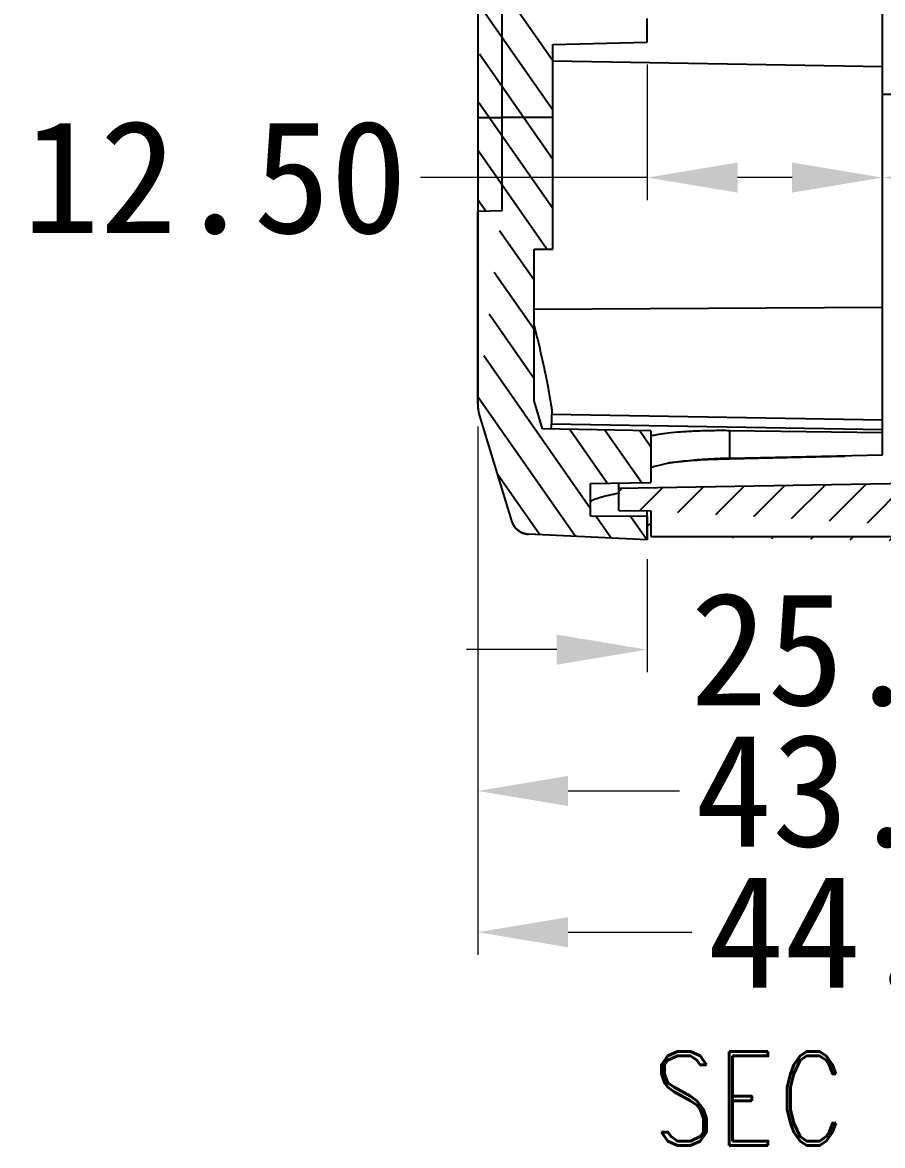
# Model space of a CAD drawing. Header units: millimetres. Extents: x 186 to 1161, y 123 to 802.
# Drawn here: x 385.7 to 431.4, y 507.1 to 566.7 of the extents above; entities that cross this region are included whole.
import ezdxf
from ezdxf.enums import TextEntityAlignment as Align

# ---------------------------------------------------------------- set-up
doc = ezdxf.new("R2010")
doc.units = ezdxf.units.MM
doc.layers.add('dim', color=3, linetype='Continuous', lineweight=9)
doc.layers.add('hatch', color=56, linetype='Continuous', lineweight=9)
doc.styles.add('FFS', font='')
doc.styles.add('LongTou', font='romand.shx', dxfattribs={"width": 0.8, "bigfont": 'whgdtxt.shx'})
doc.styles.get('FFS').set_extended_font_data('FangSong_GB2312')
doc.dimstyles.new('YanXiu', dxfattribs={"dimtxt": 2.5, "dimasz": 2.2, "dimexe": 0.66, "dimexo": 0.66, "dimgap": 0.66, "dimtad": 0, "dimzin": 1, "dimdsep": 46, "dimtxsty": 'FFS', "dimcen": 0, "dimclrd": 256, "dimclre": 131, "dimclrt": 42, "dimazin": 0, "dimtfac": 1, "dimtofl": 0, "dimtmove": 0, "dimatfit": 3, "dimfxl": 1, "dimlwd": 5, "dimlwe": 5, "dimarcsym": 0})

# ---------------------------------------------------------------- blocks, each defined once
blk = doc.blocks.new('*D155')
at = {"layer": 'Defpoints', "color": 0}
for p in [(418.9026725428221, 539.4047595323962), (443.9026725428221, 539.4047595323962), (418.9026725428221, 533.3997285760713)]:
    blk.add_point(p, dxfattribs=at)
at = {"layer": 'dim', "color": 131, "lineweight": 5}
for p, q in [((418.9026725428221, 538.2053595323962), (418.9026725428221, 532.2003285760713)), ((443.9026725428221, 538.2053595323962), (443.9026725428221, 532.2003285760713))]:
    blk.add_line(p, q, dxfattribs=at)
at = {"layer": 'dim', "lineweight": 5}
for p, q in [((414.1026725428221, 533.3997285760713), (409.3026725428221, 533.3997285760713)), ((448.7026725428221, 533.3997285760713), (453.5026725428221, 533.3997285760713))]:
    blk.add_line(p, q, dxfattribs=at)
at = {"layer": 'dim'}
for points in [[(414.1026725428221, 534.1997285760713), (414.1026725428221, 532.5997285760714), (418.9026725428221, 533.3997285760713)], [(448.7026725428221, 534.1997285760713), (448.7026725428221, 532.5997285760714), (443.9026725428221, 533.3997285760713)]]:
    blk.add_solid(points, dxfattribs=at)
at = {"layer": 'dim', "color": 42, "insert": (431.4026725428221, 533.3997285760713), "char_height": 6, "attachment_point": 5, "style": 'FFS'}
blk.add_mtext('25.00', dxfattribs=at)
blk = doc.blocks.new('*D161')
at = {"layer": 'Defpoints', "color": 0}
for p in [(409.9026725428221, 546.4514355544959), (453.4026725428221, 543.1274799528962), (453.4026725428221, 525.8997285760713)]:
    blk.add_point(p, dxfattribs=at)
at = {"layer": 'dim', "color": 131, "lineweight": 5}
for p, q in [((409.9026725428221, 545.2520355544959), (409.9026725428221, 524.7003285760713)), ((453.4026725428221, 541.9280799528963), (453.4026725428221, 524.7003285760713))]:
    blk.add_line(p, q, dxfattribs=at)
at = {"layer": 'dim', "lineweight": 5}
for p, q in [((414.7026725428221, 525.8997285760713), (420.6262455157951, 525.8997285760713)), ((448.6026725428221, 525.8997285760713), (442.6790995698491, 525.8997285760713))]:
    blk.add_line(p, q, dxfattribs=at)
at = {"layer": 'dim'}
for points in [[(414.7026725428221, 526.6997285760713), (414.7026725428221, 525.0997285760714), (409.9026725428221, 525.8997285760713)], [(448.6026725428221, 526.6997285760713), (448.6026725428221, 525.0997285760714), (453.4026725428221, 525.8997285760713)]]:
    blk.add_solid(points, dxfattribs=at)
at = {"layer": 'dim', "color": 42, "insert": (431.6526725428221, 525.8997285760713), "char_height": 6, "attachment_point": 5, "style": 'FFS'}
blk.add_mtext('43.50', dxfattribs=at)
blk = doc.blocks.new('*D162')
at = {"layer": 'Defpoints', "color": 0}
for p in [(409.9026725428221, 546.4514355544959), (454.7026725428223, 543.2539044918965), (454.7026725428223, 518.3997285760713)]:
    blk.add_point(p, dxfattribs=at)
at = {"layer": 'dim', "color": 131, "lineweight": 5}
for p, q in [((409.9026725428221, 545.2520355544959), (409.9026725428221, 517.2003285760713)), ((454.7026725428223, 542.0545044918965), (454.7026725428223, 517.2003285760713))]:
    blk.add_line(p, q, dxfattribs=at)
at = {"layer": 'dim', "lineweight": 5}
for p, q in [((414.7026725428221, 518.3997285760713), (421.2762455157952, 518.3997285760713)), ((449.9026725428222, 518.3997285760713), (443.3290995698492, 518.3997285760713))]:
    blk.add_line(p, q, dxfattribs=at)
at = {"layer": 'dim'}
for points in [[(414.7026725428221, 519.1997285760713), (414.7026725428221, 517.5997285760714), (409.9026725428221, 518.3997285760713)], [(449.9026725428222, 519.1997285760713), (449.9026725428222, 517.5997285760714), (454.7026725428223, 518.3997285760713)]]:
    blk.add_solid(points, dxfattribs=at)
at = {"layer": 'dim', "color": 42, "insert": (432.3026725428222, 518.3997285760713), "char_height": 6, "attachment_point": 5, "style": 'FFS'}
blk.add_mtext('44.80', dxfattribs=at)
blk = doc.blocks.new('*D163')
at = {"layer": 'Defpoints', "color": 0}
for p in [(418.9026725428221, 565.6547595323962), (431.4026716093231, 562.8677916270951), (431.4026716093231, 558.4595187846942)]:
    blk.add_point(p, dxfattribs=at)
at = {"layer": 'dim', "color": 131, "lineweight": 5}
for p, q in [((418.9026725428221, 564.4553595323962), (418.9026725428221, 557.2601187846942)), ((431.4026716093231, 561.6683916270952), (431.4026716093231, 557.2601187846942))]:
    blk.add_line(p, q, dxfattribs=at)
at = {"layer": 'dim', "lineweight": 5}
for p, q in [((418.9026725428221, 558.4595187846942), (406.8662046013068, 558.4595187846942)), ((426.6026716093231, 558.4595187846942), (423.7026725428221, 558.4595187846942))]:
    blk.add_line(p, q, dxfattribs=at)
at = {"layer": 'dim'}
for points in [[(423.7026725428221, 559.2595187846941), (423.7026725428221, 557.6595187846942), (418.9026725428221, 558.4595187846942)], [(426.6026716093231, 559.2595187846941), (426.6026716093231, 557.6595187846942), (431.4026716093231, 558.4595187846942)]]:
    blk.add_solid(points, dxfattribs=at)
at = {"layer": 'dim', "color": 42, "insert": (395.9532910877933, 558.4595187846942), "char_height": 6, "attachment_point": 5, "style": 'FFS'}
blk.add_mtext('12.50', dxfattribs=at)
blk = doc.blocks.new('*D165')
at = {"layer": 'Defpoints', "color": 0}
for p in [(445.4026725428212, 565.404759532397), (431.4026716093222, 562.8677916270959), (445.4026725428212, 558.459518784695)]:
    blk.add_point(p, dxfattribs=at)
at = {"layer": 'dim', "color": 131, "lineweight": 5}
for p, q in [((445.4026725428212, 564.205359532397), (445.4026725428212, 557.260118784695)), ((431.4026716093222, 561.668391627096), (431.4026716093222, 557.260118784695))]:
    blk.add_line(p, q, dxfattribs=at)
at = {"layer": 'dim', "lineweight": 5}
for p, q in [((436.2026716093222, 558.459518784695), (440.6026725428212, 558.459518784695)), ((445.4026725428212, 558.459518784695), (456.2026725428214, 558.459518784695))]:
    blk.add_line(p, q, dxfattribs=at)
at = {"layer": 'dim'}
for points in [[(436.2026716093222, 559.2595187846949), (436.2026716093222, 557.659518784695), (431.4026716093222, 558.459518784695)], [(440.6026725428212, 559.2595187846949), (440.6026725428212, 557.659518784695), (445.4026725428212, 558.459518784695)]]:
    blk.add_solid(points, dxfattribs=at)
at = {"layer": 'dim', "color": 42, "insert": (467.1155860563349, 558.459518784695), "char_height": 6, "attachment_point": 5, "style": 'FFS'}
blk.add_mtext('14.00', dxfattribs=at)

msp = doc.modelspace()

# ---------------------------------------------------------------- hatches: boundary and pattern name
at = {"linetype": 'Continuous'}
h = msp.add_hatch(dxfattribs=at)
h.set_pattern_fill('DEFAULT__1', color=2, scale=1.5, angle=125, style=0, pattern_type=0)
h.set_pattern_definition([(125, (11.67554956302229, 482.6875464176962), (-1.2287280664, -0.8603646545), [])])
edge = h.paths.add_edge_path()
edge.add_line((409.9026725428221, 773.0644700311957), (409.9026725428221, 769.9755012143958))
edge.add_spline(control_points=[(409.9026725428221, 773.0644721198958), (409.902672948122, 773.4524813799958), (410.0125078558221, 773.8246204384966), (410.2231924830221, 774.1504473461962)], knot_values=[0, 0, 0, 0, 1, 1, 1, 1], weights=[1, 0.9727324605, 0.9727324605, 1], degree=3, periodic=0)
edge.add_line((410.2231935192221, 774.1504489493962), (411.6233165622221, 776.3157555158962))
edge.add_spline(control_points=[(411.6233167754217, 776.3157554008965), (411.8021283818235, 776.5922897223895), (412.0876406916304, 776.7563858599931), (412.4165946745225, 776.771686142996)], knot_values=[0, 0, 0, 0, 1, 1, 1, 1], weights=[1, 0.9261455888, 0.9261455888, 1], degree=3, periodic=0)
edge.add_line((412.4165946747216, 776.7716861431961), (418.9026725428217, 777.0733641835961))
edge.add_line((418.9026725428221, 775.8449995210965), (418.9026725428221, 777.0733641835966))
edge.add_line((418.9026725428221, 775.8449995210965), (415.9026725428221, 775.8188189177965))
edge.add_line((415.9026725428221, 774.0896716230961), (415.9026725428221, 775.8188189177961))
edge.add_line((415.9026725428221, 774.0896716230961), (419.1026725428221, 774.0338154152961))
edge.add_line((419.1026725428219, 771.2868188329965), (419.1026725428219, 774.0338154152964))
edge.add_line((419.1026725428219, 771.2868188329965), (412.9026725428218, 771.1785974303964))
edge.add_line((412.9026725428221, 771.1785974303964), (412.9026725428221, 764.5547595324964))
edge.add_line((411.2007370243227, 764.5250521374962), (412.9026725428228, 764.5547595324963))
edge.add_arc((1040.852671007522, 724.0263233055964), 630.9530133106, 176.3198487614, 176.9414706374)
edge.add_line((410.7984181090224, 757.691489430196), (412.9026725428224, 757.6547595324961))
edge.add_line((412.9026725428221, 757.6547595324962), (412.9026725428221, 755.6547595324962))
edge.add_line((410.7026725428223, 755.6163583895957), (412.9026725428222, 755.6547595324957))
edge.add_line((410.7026725428223, 755.6163583895957), (410.7026725428223, 754.6547595324957))
edge.add_line((409.7386519948222, 754.6884238717964), (410.7026725428223, 754.6547595324964))
edge.add_spline(control_points=[(409.7386520587224, 754.6884238695964), (409.3472948817225, 754.7020903382961), (409.0222269739234, 754.9204434185948), (408.8615764855222, 755.2775689329962)], knot_values=[0, 0, 0, 0, 1, 1, 1, 1], weights=[1, 0.8993767684, 0.8993767684, 1], degree=3, periodic=0)
edge.add_line((408.8615773515221, 755.2775670080962), (408.0910241601221, 756.9904945880962))
edge.add_spline(control_points=[(408.0910240256217, 756.9904949359959), (407.8934801062223, 757.429632081196), (407.8052594497148, 757.903005240603), (407.8313553909229, 758.3838212492963)], knot_values=[0, 0, 0, 0, 1, 1, 1, 1], weights=[1, 0.9811331613, 0.9811331613, 1], degree=3, periodic=0)
edge.add_arc((1041.153264545123, 724.008690700696), 634.254121165, 176.0703157978, 176.8931767941)
edge.add_spline(control_points=[(408.3903330476223, 767.4754911043963), (408.4046497009222, 767.683956165796), (408.6588516111224, 768.126440571096), (409.4934364074225, 768.6773777144961), (409.9026725428221, 769.162073375496), (409.9026725428221, 769.4755012143958)], knot_values=[0, 0, 0, 0, 0.2500030311, 0.6250015156000001, 1, 1, 1, 1], degree=3, periodic=0)
edge.add_line((409.9026725428221, 769.4755012143958), (410.4026725428221, 769.5017051039958))
edge.add_line((410.4026725428221, 769.5017051039965), (410.4026725428221, 769.9492973246965))
edge.add_line((410.4026725428221, 769.9492973246959), (409.9026725428221, 769.9755012143958))
edge = h.paths.add_edge_path()
edge.add_line((409.9026725428221, 678.3340178504957), (409.9026725428221, 671.6547595324957))
edge.add_line((409.9026725428221, 678.3340178504957), (410.4026725428221, 678.3602217401957))
edge.add_line((410.4026725428221, 678.3602217401965), (410.4026725428221, 678.8078139608965))
edge.add_line((410.4026725428221, 678.8078139608958), (409.9026725428221, 678.8340178504959))
edge.add_spline(control_points=[(409.9026725428221, 678.8340178504957), (409.9026725428221, 679.0429697430961), (409.6753191343223, 679.4863716873958), (408.8478926477219, 680.0375553351957), (408.4118060251221, 680.5213341463957), (408.3903327689222, 680.8340320189961)], knot_values=[0, 0, 0, 0, 0.249998584, 0.6249964601, 1, 1, 1, 1], degree=3, periodic=0)
edge.add_arc((1040.554069808823, 724.2636665238958), 633.6537884222, 182.4724375136, 183.930044951)
edge.add_spline(control_points=[(407.4901564269221, 696.9286129173959), (407.4694805933305, 697.4075494032948), (407.5620346369302, 697.8779124509919), (407.7626253494218, 698.313309986296)], knot_values=[0, 0, 0, 0, 1, 1, 1, 1], weights=[1, 0.981296664, 0.981296664, 1], degree=3, periodic=0)
edge.add_line((407.7626254998222, 698.3133103308962), (408.5531666031222, 700.0292399181963))
edge.add_spline(control_points=[(408.5531666003226, 700.0292399145962), (408.715552541822, 700.3817109539966), (409.0386712199224, 700.5966512884941), (409.4265134474226, 700.6101950747959)], knot_values=[0, 0, 0, 0, 1, 1, 1, 1], weights=[1, 0.9009557026, 0.9009557026, 1], degree=3, periodic=0)
edge.add_line((409.4265135435226, 700.6101950781965), (410.7026725428225, 700.6547595324964))
edge.add_line((410.7026725428223, 700.6547595324962), (410.7026725428223, 699.6931606752962))
edge.add_line((410.7026725428223, 699.6931606752958), (412.9026725428222, 699.6547595324957))
edge.add_line((412.9026725428221, 699.6547595324962), (412.9026725428221, 697.6547595324962))
edge.add_line((410.4636848371229, 697.6121868436965), (412.9026725428228, 697.6547595324964))
edge.add_arc((1040.274606595422, 724.2491868451959), 630.3739580084, 182.421804086, 183.6804389296)
edge.add_line((411.2007370243227, 683.7844669273961), (412.9026725428228, 683.7547595324961))
edge.add_line((412.9026725428221, 683.7547595324966), (412.9026725428221, 673.6547595324965))
edge.add_line((412.9026725428221, 673.6547595324962), (413.9026725428221, 673.6547595324962))
edge.add_line((413.9026725428221, 673.6547595324962), (413.9026725428221, 554.6547595324962))
edge.add_line((412.9026725428221, 554.6547595324962), (413.9026725428221, 554.6547595324962))
edge.add_line((412.9026725428221, 554.6547595324962), (412.9026725428221, 546.5997735231962))
edge.add_line((412.9026725428221, 546.5997735231965), (413.350622085722, 545.1231026460965))
edge.add_line((413.3506220857216, 545.1231026460962), (419.1026725428217, 545.0227002318961))
edge.add_line((419.1026725428219, 545.0227002318959), (419.1026725428219, 542.2757036959958))
edge.add_line((419.1026725428219, 542.2757036959963), (415.9026725428218, 542.2198474882963))
edge.add_line((415.9026725428221, 540.490700193596), (415.9026725428221, 542.219847488296))
edge.add_line((415.9026725428221, 540.490700193596), (418.9026725428221, 540.464519590196))
edge.add_line((418.9026725428221, 540.4645195901965), (418.9026725428221, 539.2361548812964))
edge.add_line((418.9026725428221, 539.2361548812958), (412.6081399278221, 539.5289238400958))
edge.add_spline(control_points=[(412.6081409951221, 539.5289245514957), (412.1705383491226, 539.5492775886958), (411.8248307905224, 539.8183437623964), (411.6976621313224, 540.2375554678963)], knot_values=[0, 0, 0, 0, 1, 1, 1, 1], weights=[1, 0.8778892651000001, 0.8778892651000001, 1], degree=3, periodic=0)
edge.add_line((411.6976621309223, 540.2375554927964), (409.9887941502222, 545.8708586630964))
edge.add_spline(control_points=[(409.988794178922, 545.8708585932961), (409.9315886138229, 546.0594373703959), (409.9026727506225, 546.2543689088965), (409.9026725429221, 546.4514334460962)], knot_values=[0, 0, 0, 0, 1, 1, 1, 1], weights=[1, 0.9927841971, 0.9927841971, 1], degree=3, periodic=0)
edge.add_line((409.9026725428221, 556.6547595324962), (409.9026725428221, 546.4514355545962))
edge.add_line((411.2026725428223, 556.7001565327962), (409.9026725428222, 556.6547595324962))
edge.add_line((411.2026725428223, 671.6093625320962), (411.2026725428223, 556.7001565327962))
edge.add_line((411.2026725428223, 671.6093625320962), (409.9026725428222, 671.6547595324962))
h = msp.add_hatch(dxfattribs=at)
h.set_pattern_fill('DEFAULT__3', color=2, scale=1.5, angle=45, style=0, pattern_type=0)
h.set_pattern_definition([(45, (53.79122222052229, 409.4023005159959), (-1.0606601718, 1.0606601718), [])])
edge = h.paths.add_edge_path()
edge.add_line((417.4026725428221, 540.7776213153963), (417.4026725428221, 541.9459843871962))
edge.add_line((449.4201249492226, 542.5048510977965), (417.402672542823, 541.9459843871962))
edge.add_spline(control_points=[(450.4026725428221, 543.5046990415965), (450.4026725596221, 542.9269865999966), (449.9977483426219, 542.514933152496), (449.4201238786227, 542.5048512985966)], knot_values=[0, 0, 0, 0, 1, 1, 1, 1], weights=[1, 0.8088333758, 0.8088333758, 1], degree=3, periodic=0)
edge.add_line((450.4026725428221, 543.5046990123963), (450.4026725428221, 561.6547595323962))
edge.add_line((453.4026725428221, 561.6547595323962), (450.4026725428221, 561.6547595323962))
edge.add_line((453.4026725428221, 543.1274799528962), (453.4026725428221, 561.6547595323962))
edge.add_spline(control_points=[(449.5073804253225, 539.1288506552962), (451.8013860115234, 539.1889213569955), (453.4026706168225, 540.8326846402949), (453.4026725428221, 543.1274765956957)], knot_values=[0, 0, 0, 0, 1, 1, 1, 1], weights=[1, 0.8108681627, 0.8108681627, 1], degree=3, periodic=0)
edge.add_line((443.9247936944221, 538.9826628146964), (449.5073803999221, 539.1288479923967))
edge.add_line((443.9026725428221, 539.4047595323962), (443.9247936944221, 538.9826628146964))
edge.add_line((419.1026725428219, 539.4047595323962), (443.9026725428221, 539.4047595323962))
edge.add_line((419.1026725428219, 540.7627856400966), (419.1026725428219, 539.4047595323962))
edge.add_line((417.4026725428221, 540.7776213153963), (419.1026725428219, 540.7627856400966))
edge = h.paths.add_edge_path()
edge.add_line((453.4026725428221, 561.6547595323962), (450.4026725428221, 561.6547595323962))
edge.add_line((453.4026725428221, 561.6547595323962), (450.4026725428221, 561.6547595323962))
edge = h.paths.add_edge_path()
edge.add_line((445.4026725428221, 565.4047595323962), (445.4026725428221, 566.9047595323962))
edge.add_line((450.4026725428221, 566.9920348569965), (445.4026725428221, 566.9047595323962))
edge.add_line((450.4026725428221, 566.9920348569965), (450.4026725428221, 569.3174842077967))
edge.add_line((450.4026725428221, 569.3174842077958), (445.4026725428221, 569.4047595323962))
edge.add_line((445.4026725428221, 569.4047595323962), (445.4026725428221, 570.9047595323962))
edge.add_line((445.4026725428221, 570.9047595323962), (450.4026725428221, 570.9920348569965))
edge.add_line((450.4026725428221, 570.9920348569965), (450.4026725428221, 653.3174842077967))
edge.add_line((445.4026725428221, 653.4047595323962), (450.4026725428221, 653.3174842077958))
edge.add_line((445.4026725428221, 653.4047595323962), (445.4026725428221, 654.9047595323962))
edge.add_line((450.4026725428221, 654.9920348569965), (445.4026725428221, 654.9047595323962))
edge.add_line((450.4026725428221, 654.9920348569965), (450.4026725428221, 657.3174842077967))
edge.add_line((450.4026725428221, 657.3174842077958), (445.4026725428221, 657.4047595323962))
edge.add_line((445.4026725428221, 657.4047595323962), (445.4026725428221, 658.9047595323962))
edge.add_line((445.4026725428221, 658.9047595323962), (450.4026725428221, 658.9920348569965))
edge.add_line((450.4026725428221, 658.9920348569965), (450.4026725428221, 661.6547595323962))
edge.add_line((453.4026725428221, 661.6547595323962), (450.4026725428221, 661.6547595323962))
edge.add_line((453.4026725428221, 561.6547595323962), (453.4026725428221, 661.6547595323962))
edge.add_line((453.4026725428221, 561.6547595323962), (450.4026725428221, 561.6547595323962))
edge.add_line((450.4026725428221, 561.6547595323962), (450.4026725428221, 565.3174842077958))
edge.add_line((445.4026725428221, 565.4047595323962), (450.4026725428221, 565.3174842077958))
edge = h.paths.add_edge_path()
edge.add_line((453.4026725428221, 661.6547595323962), (450.4026725428221, 661.6547595323962))
edge.add_line((453.4026725428221, 661.6547595323962), (450.4026725428221, 661.6547595323962))
edge = h.paths.add_edge_path()
edge.add_line((417.4026725428221, 774.3635347240959), (417.4026725428221, 775.5318977958957))
edge.add_line((419.1026725428219, 775.5467334710963), (417.4026725428221, 775.5318977958966))
edge.add_line((419.1026725428219, 775.5467334710963), (419.1026725428219, 776.9047595323962))
edge.add_line((419.1026725428219, 776.9047595323962), (443.9026725428221, 776.9047595323962))
edge.add_line((443.9026725428221, 776.9047595323962), (443.9247936944221, 777.3268562499959))
edge.add_line((449.5073803360219, 777.1806710740964), (443.9247936944221, 777.3268562499968))
edge.add_spline(control_points=[(453.3434576334221, 773.8677624674963), (453.0023540744223, 775.8280588866962), (451.496450822422, 777.1285853511952), (449.5073804950225, 777.1806710698963)], knot_values=[0, 0, 0, 0, 1, 1, 1, 1], weights=[1, 0.8491198739, 0.8491198739, 1], degree=3, periodic=0)
edge.add_spline(control_points=[(454.2850350792223, 773.0401443812959), (453.7954982619221, 773.0615177351963), (453.4274583958221, 773.3850139060959), (453.3434574742223, 773.8677632829965)], knot_values=[0, 0, 0, 0, 1, 1, 1, 1], weights=[1, 0.8527858813, 0.8527858813, 1], degree=3, periodic=0)
edge.add_line((457.4462919301222, 772.9021210226963), (454.2850345042225, 773.0401445025961))
edge.add_spline(control_points=[(458.4026725428221, 771.9030717187959), (458.4026731021222, 772.4687901132982), (458.0114715854224, 772.8774448270966), (457.4462916219227, 772.9021209424961)], knot_values=[0, 0, 0, 0, 1, 1, 1, 1], weights=[1, 0.8149090090000001, 0.8149090090000001, 1], degree=3, periodic=0)
edge.add_line((458.4026725428221, 764.6704818661963), (458.4026725428221, 771.9030727074967))
edge.add_line((458.1026725428219, 764.6547595323962), (458.4026725428221, 764.6704818661963))
edge.add_line((458.1026725428219, 729.6547595323962), (458.1026725428219, 764.6547595323962))
edge.add_line((458.4026725428221, 729.639037198596), (458.1026725428219, 729.6547595323962))
edge.add_line((458.4026725428221, 725.3303559891963), (458.4026725428221, 729.639037198596))
edge.add_spline(control_points=[(457.4462919301222, 724.3313077675964), (458.0114712957238, 724.3559840315963), (458.4026725428221, 724.7646381855953), (458.4026725428221, 725.3303559891963)], knot_values=[0, 0, 0, 0, 1, 1, 1, 1], weights=[1, 0.8149093079999999, 0.8149093079999999, 1], degree=3, periodic=0)
edge.add_line((457.4462919301222, 724.3313077675964), (454.3590531554219, 724.1965160116968))
edge.add_spline(control_points=[(454.3590531554219, 724.1965160116958), (453.7938737898221, 724.1718397476958), (453.4026725428239, 723.7631855936941), (453.4026725428221, 723.197467790096)], knot_values=[0, 0, 0, 0, 1, 1, 1, 1], weights=[1, 0.8149093079999999, 0.8149093079999999, 1], degree=3, periodic=0)
edge.add_line((453.4026725428221, 723.197467790096), (453.4026725428221, 696.1120512745963))
edge.add_spline(control_points=[(454.3590531554219, 695.1130030530965), (453.7938737898221, 695.1376793170955), (453.4026725428239, 695.5463334710964), (453.4026725428221, 696.1120512745963)], knot_values=[0, 0, 0, 0, 1, 1, 1, 1], weights=[1, 0.8149093079999999, 0.8149093079999999, 1], degree=3, periodic=0)
edge.add_line((456.9518758228223, 694.9997979705965), (454.3590531554219, 695.1130030530965))
edge.add_spline(control_points=[(457.882207971822, 693.7740664064966), (458.0354366528227, 694.4322135509963), (457.6268782486223, 694.9704669511964), (456.9517691988221, 694.999868710396)], knot_values=[0, 0, 0, 0, 1, 1, 1, 1], weights=[1, 0.7591234312, 0.7591234312, 1], degree=3, periodic=0)
edge.add_spline(control_points=[(457.8821396736221, 693.7741752907966), (457.1278405833226, 690.5329371848801), (455.6038390097227, 687.5745574288757), (453.4026725428221, 685.0786692578965)], knot_values=[0, 0, 0, 0, 1, 1, 1, 1], weights=[1, 0.9797599531, 0.9797599531, 1], degree=3, periodic=0)
edge.add_line((453.4026725428221, 685.0786692578965), (453.4026725428221, 661.6547595323962))
edge.add_line((453.4026725428221, 661.6547595323962), (450.4026725428221, 661.6547595323962))
edge.add_line((450.4026725428221, 686.0599770992965), (450.4026725428221, 661.6547595323962))
edge.add_spline(control_points=[(450.4026725428221, 686.0599770992965), (450.4026725428221, 686.192519933096), (450.4527690251225, 686.3152307526959), (450.5455296856226, 686.4099042053965)], knot_values=[0, 0, 0, 0, 1, 1, 1, 1], weights=[1, 0.9505467331999999, 0.9505467331999999, 1], degree=3, periodic=0)
edge.add_spline(control_points=[(453.956288616122, 691.4455727804959), (453.1290782260221, 689.5705526133959), (451.9798002018224, 687.8737504210965), (450.5455296856226, 686.4099042053965)], knot_values=[0, 0, 0, 0, 1, 1, 1, 1], weights=[1, 0.9892468311, 0.9892468311, 1], degree=3, periodic=0)
edge.add_spline(control_points=[(453.5205720633221, 692.1468655951965), (453.9083500907209, 692.1301021461983), (454.1131615081204, 691.8003975888957), (453.9563568341218, 691.4453411060965)], knot_values=[0, 0, 0, 0, 1, 1, 1, 1], weights=[1, 0.7092455690999999, 0.7092455690999999, 1], degree=3, periodic=0)
edge.add_line((453.5207823052224, 692.1467446932963), (450.8808628491224, 692.2620060659963))
edge.add_spline(control_points=[(450.8808628491224, 692.2620060659963), (450.5982731663225, 692.2743441979964), (450.4026725428221, 692.4786712749955), (450.4026725428221, 692.7615301767962)], knot_values=[0, 0, 0, 0, 1, 1, 1, 1], weights=[1, 0.8149093079999999, 0.8149093079999999, 1], degree=3, periodic=0)
edge.add_line((450.4026725428221, 726.5479888879961), (450.4026725428221, 692.7615301767962))
edge.add_spline(control_points=[(450.8808628491224, 727.047512998796), (450.5982731663225, 727.0351748667961), (450.4026725428221, 726.830847789796), (450.4026725428221, 726.5479888879961)], knot_values=[0, 0, 0, 0, 1, 1, 1, 1], weights=[1, 0.8149093079999999, 0.8149093079999999, 1], degree=3, periodic=0)
edge.add_line((454.9244822365226, 727.2240612339963), (450.8808628491224, 727.047512998796))
edge.add_spline(control_points=[(454.9244822365226, 727.2240612339963), (455.2070719192226, 727.2363993659964), (455.4026725428222, 727.4407264429963), (455.4026725428221, 727.7235853447962)], knot_values=[0, 0, 0, 0, 1, 1, 1, 1], weights=[1, 0.8149093079999999, 0.8149093079999999, 1], degree=3, periodic=0)
edge.add_line((455.4026725428221, 727.7235853447962), (455.4026725428221, 769.509843321496))
edge.add_spline(control_points=[(454.9244811210219, 770.0093674808966), (455.2070717450216, 769.9970299400998), (455.4026730470206, 769.7927022464996), (455.4026725428221, 769.5098424300966)], knot_values=[0, 0, 0, 0, 1, 1, 1, 1], weights=[1, 0.8149083824, 0.8149083824, 1], degree=3, periodic=0)
edge.add_line((450.8808628491224, 770.1859157913957), (454.9244822365226, 770.0093675561955))
edge.add_spline(control_points=[(450.402672540622, 770.6854410133963), (450.4026719521225, 770.4025811725958), (450.598273220422, 770.1982534129965), (450.8808638664223, 770.1859158155964)], knot_values=[0, 0, 0, 0, 1, 1, 1, 1], weights=[1, 0.8149083589, 0.8149083589, 1], degree=3, periodic=0)
edge.add_line((450.4026725428221, 772.8048204662962), (450.4026725428221, 770.6854399731963))
edge.add_spline(control_points=[(449.4201238854221, 773.8046681917965), (449.9977485210211, 773.7945863309966), (450.4026727788223, 773.3825326827971), (450.4026725428221, 772.8048200694964)], knot_values=[0, 0, 0, 0, 1, 1, 1, 1], weights=[1, 0.8088332887, 0.8088332887, 1], degree=3, periodic=0)
edge.add_line((417.4026725428221, 774.3635347240959), (449.4201249492216, 773.8046680134955))

# ---------------------------------------------------------------- linework, layer by layer
at = {"color": 7, "linetype": 'Continuous'}
for p, q in [((431.4026725428221, 543.7440606772959), (431.4026725428221, 771.8271849902965)), ((409.9026716385224, 678.9992338295958), (409.9026725428221, 546.4514355544959)), ((411.2026725428223, 556.7001565326962), (411.2026725428223, 671.6093625320962)), ((411.2026725428223, 561.6547595323962), (411.2026725428223, 661.6547595323962)), ((418.9026725428221, 565.6547595323962), (418.9026725428221, 566.9047595323962)), ((418.9026725428221, 565.6547595323962), (418.9026725428221, 566.9047595323962)), ((413.9026725428221, 565.5238299244963), (418.9026725428221, 565.6547595323962)), ((413.9026725428221, 565.5238299244963), (418.9026725428221, 565.6547595323962)), ((413.9026725428221, 554.6547595323962), (413.9026725428221, 565.5238299244963)), ((413.9026725428221, 561.6547595323962), (413.9026725428221, 565.5238299244963)), ((431.4026725428221, 564.3304889622966), (413.9026725428221, 564.6351722010966)), ((409.9026725428221, 561.6547595323962), (411.2026725428223, 561.6547595323962)), ((413.9026725428221, 561.6547595323962), (411.2026725428223, 561.6547595323962)), ((413.9026725428221, 561.6547595323962), (411.2026725428223, 561.6547595323962)), ((413.9026725428221, 561.6547595323962), (411.2026725428223, 561.6547595323962)), ((413.9026725428221, 561.6547595323962), (411.2026725428223, 561.6547595323962)), ((411.2026725428223, 556.7001565326962), (411.2026725428223, 561.6547595323962)), ((413.9026725428221, 554.6547595323962), (413.9026725428221, 561.6547595323962)), ((411.2026725428223, 556.7001565326962), (409.9026725428221, 556.6547595323962)), ((411.2026725428223, 556.7001565326962), (409.9026725428221, 556.6547595323962)), ((409.9026725428221, 546.4514355544959), (409.9026725428221, 556.6547595323962)), ((412.9026725428221, 546.5997735230965), (412.9026725428221, 554.6547595323962)), ((412.9026725428221, 554.6547595323962), (413.9026725428221, 554.6547595323962)), ((412.9026725428221, 546.5997735230965), (412.9026725428221, 554.6547595323962)), ((412.9026725428221, 554.6547595323962), (413.9026725428221, 554.6547595323962)), ((431.4026725428221, 551.5591579357958), (412.9026725428221, 551.4471356844958)), ((413.3506220856225, 545.1231026460962), (412.9026725428221, 546.5997735230965)), ((413.3506220856225, 545.1231026460962), (412.9026725428221, 546.5997735230965)), ((409.988794150122, 545.8708586630962), (411.6976621308222, 540.2375554927964)), ((409.988794150122, 545.8708586630962), (411.6976621308222, 540.2375554927964)), ((431.4026725429221, 545.5844992969967), (413.847029638222, 545.8851321959962)), ((419.1026725428219, 545.0227002318959), (413.3506220856225, 545.1231026460962)), ((419.1026725428219, 545.0227002318959), (413.3506220856225, 545.1231026460962)), ((431.4026725428221, 545.069992782596), (413.8269561937223, 545.3731689909962)), ((419.1026725428219, 545.0227002318959), (419.1026725428219, 542.2757036959963)), ((419.1026725428219, 545.0227002318959), (419.1026725428219, 542.2757036959963)), ((423.2901116650219, 545.0395377918965), (431.4026725428221, 544.9247818864958)), ((423.2901116650219, 543.5715512541963), (423.2901116650219, 545.0395377918965)), ((423.2901116650219, 543.5715512541963), (431.4026725428221, 543.7440606772959)), ((423.2434101555227, 543.5705259702961), (423.2901116650219, 543.5715512541963)), ((423.2912546547223, 543.5192041094958), (423.2456108529223, 543.5182089555963)), ((429.4026725428221, 543.6526472017965), (423.2912546547223, 543.5192041094958)), ((415.9026725428221, 542.2198474881959), (419.1026725428219, 542.2757036959963)), ((415.9026725428221, 542.2198474881959), (419.1026725428219, 542.2757036959963)), ((415.9026725428221, 540.490700193596), (415.9026725428221, 542.2198474881959)), ((415.9026725428221, 540.490700193596), (415.9026725428221, 542.2198474881959)), ((449.4201249492226, 542.5048510977965), (417.4026725428221, 541.9459843871962)), ((449.4201249492226, 542.5048510977965), (417.4026725428221, 541.9459843871962)), ((417.4026725428221, 540.7776213153963), (417.4026725428221, 542.2460300855962)), ((417.4026725428221, 540.7776213153963), (417.4026725428221, 541.9459843871962)), ((417.4026725428221, 540.7776213153963), (419.1026725428219, 540.7627856400966)), ((417.4026725428221, 540.7776213153963), (419.1026725428219, 540.7627856400966)), ((418.9026725428221, 539.2351077591964), (418.9026725428221, 540.7627856400966)), ((419.1026725428219, 540.7627856400966), (419.1026725428219, 539.4047595323962)), ((419.1026725428219, 540.7627856400966), (419.1026725428219, 539.4047595323962)), ((418.9026725428221, 540.4645195901965), (415.9026725428221, 540.490700193596)), ((418.9026725428221, 540.4645195901965), (415.9026725428221, 540.490700193596)), ((418.9026725428221, 540.4645195901965), (418.9026725428221, 539.2361548811966)), ((418.9026725428221, 539.2361548811966), (412.6081399277227, 539.5289238400962)), ((418.9026725428221, 539.2361548811966), (412.6081399277227, 539.5289238400962)), ((419.1026725428219, 539.4047595323962), (443.9026725428221, 539.4047595323962)), ((419.1026725428219, 539.4047595323962), (443.9026725428221, 539.4047595323962))]:
    msp.add_line(p, q, dxfattribs=at)
msp.add_lwpolyline([(411.8613313303222, 539.918974353496), (411.8988873366225, 539.872942620296), (412.1095017563221, 539.689473223996), (412.3491048274227, 539.5756514013963), (412.6081425711218, 539.5289241778962)], dxfattribs=at)
for centre, radius, start, end in [((411.9026725428221, 546.4514355544959), 2, 180.000063583104, 196.8752317716993), ((364.2416578707225, 547.5731029676961), 49.6340735279, 357.4596436794018, 358.0510921383803), ((419.8982923177227, 527.308146652296), 14.6177510684, 99.83789004302486, 99.97345478392235), ((419.9875111932224, 526.793413891596), 15.1401587837, 99.67823230928913, 99.83773529237764), ((412.6546010864222, 540.5278446992959), 1.0000000009, 196.8752709463005, 267.3370065597213), ((419.3680627854219, 539.1771930650964), 0.9327891631, 106.6734454161065, 111.3904897668048)]:
    msp.add_arc(centre, radius, start, end, dxfattribs=at)
for points, start_tangent, end_tangent in [([(449.4201249492226, 563.1671638643963), (442.7271785337225, 563.0564065976967), (436.0546793874219, 562.9454584054963), (431.4026716093222, 562.867791627096)], (-0.9998637572115999, -0.01650657489314086), (-0.9998601962565956, -0.01672088340137237)), ([(412.9026725428221, 550.5995475492962), (413.1959745908225, 549.3905588149962), (413.458670172422, 548.2050931048959), (413.6702635464226, 547.1444002173964), (413.8055009791224, 546.3371913332965), (413.847029638122, 545.8851321909958)], (0.2458397659778351, -0.9693104814578059), (-0.03454440750131905, -0.9994031638484955)), ([(409.9026725428221, 546.451433334996), (409.9027567209223, 546.4330860243961), (409.903009421022, 546.4147286127961), (409.9034309217222, 546.3963634142963), (409.9040214590223, 546.3779927505964), (409.9047812266226, 546.3596189496964), (409.9057103755222, 546.341244345396), (409.9068090138226, 546.3228712757962), (409.9080772066227, 546.3045020827965), (409.9095149761224, 546.286139110696), (409.9111223010223, 546.2677847054963), (409.9128991169218, 546.2494412137964), (409.9148453162225, 546.2311109818963), (409.9169607479225, 546.2127963545961), (409.9192452178222, 546.1944996742966), (409.9216984884224, 546.1762232799963), (409.9243202792222, 546.1579695064963), (409.9271102666225, 546.1397406829963), (409.9300680840224, 546.1215391324965), (409.933193322222, 546.1033671705961), (409.9364855295225, 546.0852271044957), (409.9399442117219, 546.0671212321965), (409.943568832522, 546.049051841396), (409.9473588141227, 546.0310212084958), (409.9513135367224, 546.0130315977965), (409.9554323396223, 545.9950852602958), (409.9597145211219, 545.977184433096), (409.9641593392225, 545.9593313382964), (409.9687660116224, 545.9415281819963), (409.973533716322, 545.9237771534961), (409.9784615922226, 545.9060804245962), (409.9835487395221, 545.8884401481962), (409.988794219822, 545.8708584579961)], (1.109676701815654e-06, -0.9999999999993844), (0.2902885483237371, -0.9569391614476322)), ([(413.8083548451223, 545.1148953540967), (413.8269561936222, 545.3731689909962)], (0.09515352840981225, 0.9954626090572981), (0.04445123770552126, 0.9990115552216837)), ([(419.2072356606222, 544.7766536890965), (419.5154106177224, 544.8414930167962), (420.0118932314226, 544.9074253086962), (420.6727779403227, 544.9674504598959), (421.4666720502228, 545.0138267174959), (422.3533274826223, 545.039433263896), (423.2901116650219, 545.0395377918965)], (0.9829853333168783, 0.1836840615946459), (0.9998993101420894, -0.01419047488190316)), ([(419.1026725428219, 544.718117942896), (419.2072356606222, 544.7766536890965)], (0, 1), (0.9829853332948759, 0.183684061712392)), ([(419.1026725428219, 543.002028896896), (419.3060271604227, 543.1373121908962), (419.8970016481226, 543.2807286866962), (420.8272529103224, 543.414525634096), (421.9942046609222, 543.5165722889958), (423.2434101555227, 543.5705259702961)], (0, 1), (0.9997428502679804, 0.02267671356380489)), ([(423.2456108529223, 543.5182089555963), (421.7468295999224, 543.4556445256965), (420.3369810370223, 543.3387757284961), (419.9889805874227, 543.3001123768961)], (-0.9997624291449089, -0.021796450864102), (-0.9931623815361897, -0.1167410977392456)), ([(415.9026725428221, 541.2090465452964), (416.1481652323218, 541.4008798187958)], (0, 1), (0.9447242755043335, 0.3278658922071833)), ([(416.1481652323218, 541.4008798187958), (416.8739472190227, 541.6078082534966), (417.3666162918225, 541.704995710196)], (0.9447242754768808, 0.3278658922862864), (0.9848870060180056, 0.1731981102001097)), ([(411.6976621226222, 540.2375554964963), (411.7003213632224, 540.2289296417964), (411.703066209222, 540.2203038414962), (411.7058970132221, 540.2116792627965), (411.7088141082222, 540.2030570860959), (411.7118178077226, 540.1944385038958), (411.7149084047223, 540.1858247208963), (411.7180861717225, 540.1772169532967), (411.7213513603219, 540.1686164285964), (411.724704200522, 540.160024385196), (411.7281449008224, 540.1514420718966), (411.7316736471221, 540.1428707473958), (411.735290603222, 540.134311679896), (411.7389959099219, 540.1257661466959), (411.742789684522, 540.1172354334965), (411.7466720211223, 540.1087208342958), (411.7506429898222, 540.1002236504962), (411.7547026364218, 540.0917451904959), (411.7588509825218, 540.0832867692959), (411.7630880245224, 540.0748497077964), (411.7674137342219, 540.0664353323962), (411.771828057922, 540.0580449739962), (411.776330916322, 540.0496799681957), (411.7809222045225, 540.0413416539966), (411.785601791622, 540.0330313734964), (411.7903695205223, 540.0247504712959), (411.7952252078221, 540.0165002937963), (411.8001686435227, 540.0082821887961), (411.8051995912219, 540.0000975043965), (411.8103177874227, 539.9919475888962), (411.8155229421227, 539.9838337898962), (411.820814738122, 539.9757574532966), (411.8261928312222, 539.9677199234964), (411.8316568501223, 539.9597225419964), (411.8372063964225, 539.9517666467962), (411.8428410447223, 539.9438535721963), (411.8485603423223, 539.9359846476962), (411.8543638095225, 539.9281611973963), (411.8602509395223, 539.9203845393965), (411.866221198422, 539.9126559851964), (411.8722740257226, 539.9049768386965), (411.8784088337225, 539.8973483957959), (411.8846250085226, 539.8897719438962), (411.890921909222, 539.8822487605964), (411.897298868922, 539.8747801135967), (411.903755194322, 539.8673672597959), (411.9102901662227, 539.8600114447961), (411.9169030398225, 539.8527139016958), (411.9235930446221, 539.845475851396), (411.9303593850218, 539.8382985008964), (411.937201240522, 539.8311830433965), (411.9441177658227, 539.8241306572961), (411.9511080915227, 539.817142505796), (411.9581713242223, 539.8102197358965), (411.9653065468219, 539.8033634783958), (411.9725128191221, 539.7965748466966), (411.9797891781227, 539.7898549363961), (411.9871346384225, 539.7832048248963), (411.9945481926225, 539.7766255706963), (412.0020288119222, 539.7701182127964), (412.009575446622, 539.7636837700963), (412.017187026122, 539.7573232411967), (412.0248624600226, 539.7510376033958), (412.0326006386222, 539.7448278126965), (412.0404004329221, 539.7386948028959), (412.048260695622, 539.732639485396), (412.0561802616221, 539.7266627484958), (412.0641579484227, 539.7207654574966), (412.0721925569223, 539.7149484533963), (412.0802828720225, 539.7092125533961), (412.0884276628221, 539.7035585497958), (412.0966256838219, 539.6979872103964), (412.1048756753225, 539.6924992771962), (412.1131763638223, 539.6870954669964), (412.1215264631219, 539.6817764704963), (412.129924674522, 539.6765429521963), (412.138369687822, 539.6713955501962), (412.1468601820225, 539.6663348758964), (412.1553948255223, 539.6613615136964), (412.1639722775226, 539.6564760208964), (412.1725911880221, 539.6516789274963), (412.1812501989225, 539.6469707360964), (412.189947944722, 539.6423519213965), (412.1986830530223, 539.6378229306963), (412.2074541452221, 539.6333841831963), (412.2162598376226, 539.6290360703958), (412.2250987413227, 539.6247789555962), (412.2339694639222, 539.6206131742963), (412.2428706093224, 539.6165390337962), (412.2518007789222, 539.6125568133964), (412.2607585723226, 539.6086667644965), (412.2697425876222, 539.6048691103958), (412.278751422622, 539.6011640465965), (412.2877836751222, 539.5975517407958), (412.2968379437225, 539.5940323329967), (412.3059128284222, 539.5906059353963), (412.3150069314224, 539.5872726330961), (412.3241188578222, 539.5840324836961), (412.3332472159227, 539.5808855176963), (412.3423906181224, 539.5778317386964), (412.351547681822, 539.5748711236963), (412.3607170292225, 539.5720036231967), (412.3698972890224, 539.5692291613966), (412.3790870959219, 539.5665476365964), (412.3882850921227, 539.5639589212958), (412.3974899272225, 539.5614628629962), (412.406700259322, 539.5590592835958), (412.4159147552218, 539.5567479805966), (412.4251320911226, 539.5545287269958), (412.4343509529226, 539.5524012716967), (412.4435700371223, 539.5503653398962), (412.4527880511223, 539.5484206335966), (412.4620037134227, 539.5465668315962), (412.4712157547219, 539.5448035902962), (412.4804229179226, 539.5431305440959), (412.4896239585223, 539.5415473054961), (412.4988176454226, 539.5400534655962), (412.508002760922, 539.5386485949964), (412.5171781014224, 539.537332243596), (412.5263424777222, 539.5361039412962), (412.5354947153228, 539.5349631986962), (412.5446336548221, 539.5339095073966), (412.5537581523222, 539.532942340096), (412.5628670795222, 539.5320611516961), (412.5719593243221, 539.531265379296), (412.5810337910225, 539.5305544431965), (412.5900894002225, 539.5299277467964), (412.5991250899224, 539.5293846772963), (412.6081398147226, 539.5289246063965)], (0.2902892025101685, -0.9569389629992137), (0.998920092020367, -0.04646127159281596)), ([(418.9026725428221, 539.9490126766966), (418.9870072716221, 540.0286081101965), (419.0278538341227, 540.0457283218964)], (0, 1), (0.9310586561139045, 0.3648695367872882))]:
    msp.add_spline(points, degree=3, dxfattribs=dict(at, start_tangent=start_tangent, end_tangent=end_tangent))

# ---------------------------------------------------------------- texts
at = {"layer": 'hatch', "color": 6, "style": 'LongTou', "width": 0.8}
msp.add_text('SEC C-C', height=5, dxfattribs=at).set_placement((431.4026732669226, 509.5749130616521), align=Align.MIDDLE)

# ---------------------------------------------------------------- dimensions: what is measured, and where the dimension line sits
at = {"layer": 'dim'}
for base, p1, p2, picture, middle in [((431.4026716093231, 558.4595187846942), (418.9026725428221, 565.6547595323962), (431.4026716093231, 562.8677916270951), '*D163', (395.9532910877933, 558.4595187846942)), ((445.4026725428212, 558.459518784695), (431.4026716093222, 562.8677916270959), (445.4026725428212, 565.404759532397), '*D165', (467.1155860563349, 558.459518784695))]:
    dim = msp.add_linear_dim(base=base, p1=p1, p2=p2, dimstyle='YanXiu', override={"dimtxt": 6, "dimasz": 4.800000000000001, "dimexe": 1.1994, "dimexo": 1.1994, "dimgap": 1.1994}, dxfattribs=at)
    dim.commit()
    dim.dimension.update_dxf_attribs({"geometry": picture, "text_midpoint": middle, "dimtype": 160})
for base, p1, p2, picture, middle in [((453.4026725428221, 525.8997285760713), (409.9026725428221, 546.4514355544959), (453.4026725428221, 543.1274799528962), '*D161', (431.6526725428221, 525.8997285760713)), ((454.7026725428223, 518.3997285760713), (409.9026725428221, 546.4514355544959), (454.7026725428223, 543.2539044918965), '*D162', (432.3026725428222, 518.3997285760713)), ((418.9026725428221, 533.3997285760713), (443.9026725428221, 539.4047595323962), (418.9026725428221, 539.4047595323962), '*D155', (431.4026725428221, 533.3997285760713))]:
    dim = msp.add_linear_dim(base=base, p1=p1, p2=p2, dimstyle='YanXiu', override={"dimtxt": 6, "dimasz": 4.800000000000001, "dimexe": 1.1994, "dimexo": 1.1994, "dimgap": 1.1994}, dxfattribs=at)
    dim.commit()
    dim.dimension.update_dxf_attribs({"geometry": picture, "text_midpoint": middle})

doc.saveas('drawing.dxf')
